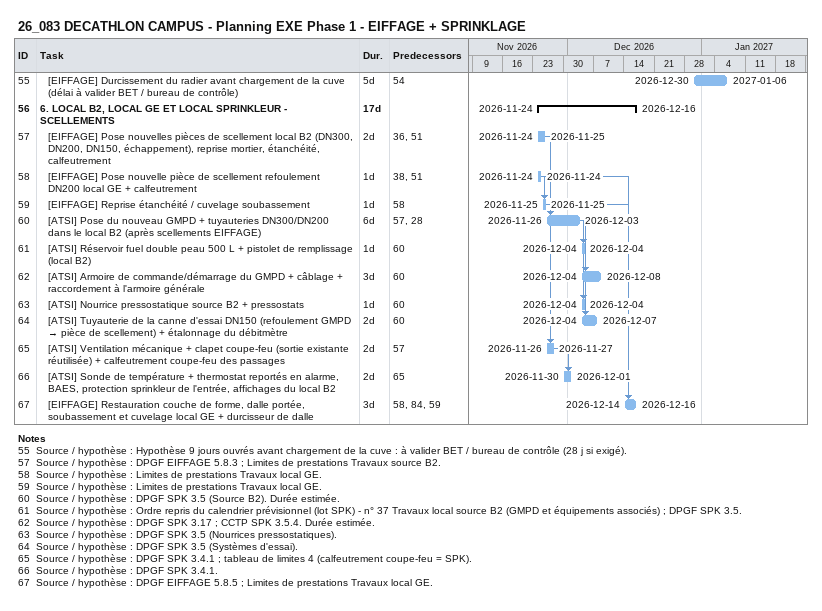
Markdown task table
26_083 DECATHLON CAMPUS - Planning EXE Phase 1 - EIFFAGE + SPRINKLAGE

| ID | Level | Task | Duration | Start | Finish | Predecessors |
|---|---|---|---|---|---|---|
| 55 | 2 | [EIFFAGE] Durcissement du radier avant chargement de la cuve (délai à valider BET / bureau de contrôle) | 5d | 2026-12-30 | 2027-01-06 | 54 |
| 56 | 1 | **6. LOCAL B2, LOCAL GE ET LOCAL SPRINKLEUR - SCELLEMENTS** | 17d | 2026-11-24 | 2026-12-16 |  |
| 57 | 2 | [EIFFAGE] Pose nouvelles pièces de scellement local B2 (DN300, DN200, DN150, échappement), reprise mortier, étanchéité, calfeutrement | 2d | 2026-11-24 | 2026-11-25 | 36, 51 |
| 58 | 2 | [EIFFAGE] Pose nouvelle pièce de scellement refoulement DN200 local GE + calfeutrement | 1d | 2026-11-24 | 2026-11-24 | 38, 51 |
| 59 | 2 | [EIFFAGE] Reprise étanchéité / cuvelage soubassement | 1d | 2026-11-25 | 2026-11-25 | 58 |
| 60 | 2 | [ATSI] Pose du nouveau GMPD + tuyauteries DN300/DN200 dans le local B2 (après scellements EIFFAGE) | 6d | 2026-11-26 | 2026-12-03 | 57, 28 |
| 61 | 2 | [ATSI] Réservoir fuel double peau 500 L + pistolet de remplissage (local B2) | 1d | 2026-12-04 | 2026-12-04 | 60 |
| 62 | 2 | [ATSI] Armoire de commande/démarrage du GMPD + câblage + raccordement à l'armoire générale | 3d | 2026-12-04 | 2026-12-08 | 60 |
| 63 | 2 | [ATSI] Nourrice pressostatique source B2 + pressostats | 1d | 2026-12-04 | 2026-12-04 | 60 |
| 64 | 2 | [ATSI] Tuyauterie de la canne d'essai DN150 (refoulement GMPD → pièce de scellement) + étalonnage du débitmètre | 2d | 2026-12-04 | 2026-12-07 | 60 |
| 65 | 2 | [ATSI] Ventilation mécanique + clapet coupe-feu (sortie existante réutilisée) + calfeutrement coupe-feu des passages | 2d | 2026-11-26 | 2026-11-27 | 57 |
| 66 | 2 | [ATSI] Sonde de température + thermostat reportés en alarme, BAES, protection sprinkleur de l'entrée, affichages du local B2 | 2d | 2026-11-30 | 2026-12-01 | 65 |
| 67 | 2 | [EIFFAGE] Restauration couche de forme, dalle portée, soubassement et cuvelage local GE + durcisseur de dalle | 3d | 2026-12-14 | 2026-12-16 | 58, 84, 59 |

Notes
- 55: Source / hypothèse : Hypothèse 9 jours ouvrés avant chargement de la cuve : à valider BET / bureau de contrôle (28 j si exigé).
- 57: Source / hypothèse : DPGF EIFFAGE 5.8.3 ; Limites de prestations Travaux source B2.
- 58: Source / hypothèse : Limites de prestations Travaux local GE.
- 59: Source / hypothèse : Limites de prestations Travaux local GE.
- 60: Source / hypothèse : DPGF SPK 3.5 (Source B2). Durée estimée.
- 61: Source / hypothèse : Ordre repris du calendrier prévisionnel (lot SPK) - n° 37 Travaux local source B2 (GMPD et équipements associés) ; DPGF SPK 3.5.
- 62: Source / hypothèse : DPGF SPK 3.17 ; CCTP SPK 3.5.4. Durée estimée.
- 63: Source / hypothèse : DPGF SPK 3.5 (Nourrices pressostatiques).
- 64: Source / hypothèse : DPGF SPK 3.5 (Systèmes d'essai).
- 65: Source / hypothèse : DPGF SPK 3.4.1 ; tableau de limites 4 (calfeutrement coupe-feu = SPK).
- 66: Source / hypothèse : DPGF SPK 3.4.1.
- 67: Source / hypothèse : DPGF EIFFAGE 5.8.5 ; Limites de prestations Travaux local GE.
